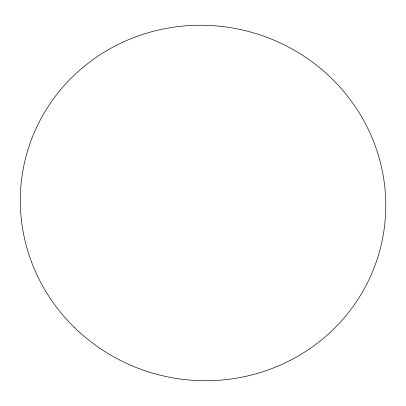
<?xml version="1.0" encoding="UTF-8"?>
<svg xmlns="http://www.w3.org/2000/svg" width="406" height="406" viewBox="0 0 406 406"><rect width="100%" height="100%" fill="white"/><g stroke="black" fill="none" stroke-linecap="round" stroke-linejoin="round"><path stroke-width="0.61" d="M74.506 327.581A183.04 177.442 13.3 0 0 379.808 250.477A183.04 177.442 13.3 0 0 154.818 30.912A183.04 177.442 13.3 0 0 74.506 327.581"/></g></svg>
